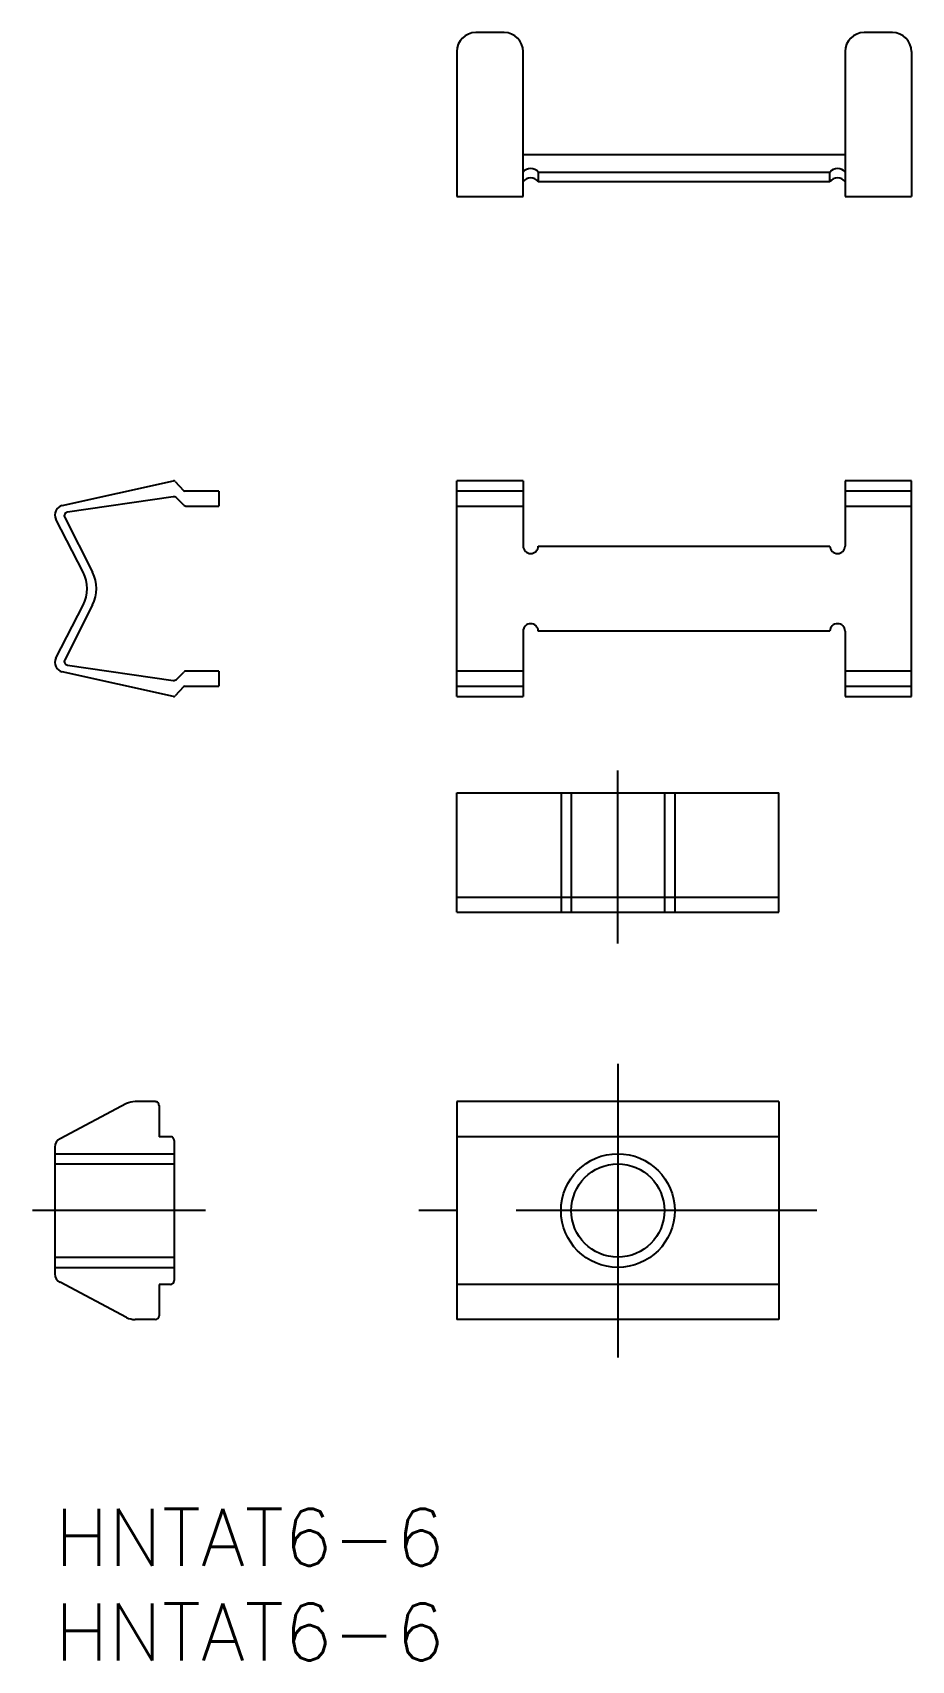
# Model space of a CAD drawing. Extents: x -1.2 to 45.2, y -8 to 77.9.
import ezdxf

# ---------------------------------------------------------------- set-up
doc = ezdxf.new("R2010")
doc.units = 0
doc.header["$LTSCALE"] = 0.5
doc.linetypes.add('CENTER', pattern=[50.8, 31.75, -6.35, 6.35, -6.35])
doc.linetypes.add('DASHED', pattern=[19.05, 12.7, -6.35])
for name, color, linetype in [('MSM_CENTER', 1, 'CENTER'), ('MSM_CONTINUOUS', 7, 'CONTINUOUS'), ('MSM_DASHED', 4, 'DASHED'), ('MSM_NARROW', 5, 'CONTINUOUS'), ('MSM_PART_NUMBER', 7, 'CONTINUOUS')]:
    doc.layers.add(name, color=color, linetype=linetype)
doc.styles.get("Standard").update_dxf_attribs({"font": 'txt.shx', "height": 1, "bigfont": 'bigfont.shx'})

# ---------------------------------------------------------------- blocks, each defined once
blk = doc.blocks.new('*U22')
at = {"layer": 'MSM_PART_NUMBER'}
blk.add_text('HNTAT6-6', height=3, dxfattribs=at).set_placement((0, -3))
blk = doc.blocks.new('*U23')
at = {"layer": 'MSM_PART_NUMBER'}
blk.add_text('HNTAT6-6', height=3, dxfattribs=at).set_placement((0, -8))

msp = doc.modelspace()

# ---------------------------------------------------------------- linework, layer by layer
at = {"layer": 'MSM_CENTER'}
for p, q in [((29.722, 29.85), (29.722, 38.977)), ((29.722, 23.5), (29.722, 8)), ((7.95, 15.75), (-1.177, 15.75)), ((40.222, 15.75), (19.222, 15.75))]:
    msp.add_line(p, q, dxfattribs=at)
at = {"layer": 'MSM_CONTINUOUS'}
for p, q in [((23.722, 77.936), (22.222, 77.936)), ((44.222, 77.936), (42.722, 77.936)), ((21.222, 76.936), (21.222, 69.278)), ((24.722, 69.278), (24.722, 76.936)), ((41.722, 76.936), (41.722, 69.278)), ((45.222, 76.936), (45.222, 69.278)), ((41.722, 71.476), (24.722, 71.476)), ((25.522, 70.563), (25.522, 70.059)), ((25.522, 70.563), (40.922, 70.563)), ((40.922, 70.059), (40.922, 70.563)), ((40.922, 70.059), (25.522, 70.059)), ((21.222, 69.276), (24.722, 69.276)), ((41.722, 69.276), (45.222, 69.276)), ((0.391, 52.969), (6.258, 54.274)), ((6.354, 54.244), (6.796, 53.764)), ((24.722, 54.276), (21.222, 54.276)), ((21.222, 42.886), (21.222, 54.276)), ((24.722, 54.276), (24.722, 50.831)), ((45.222, 54.276), (41.722, 54.276)), ((41.722, 54.276), (41.722, 50.831)), ((45.222, 42.886), (45.222, 54.276)), ((6.251, 53.429), (0.671, 52.624)), ((6.812, 52.989), (6.42, 53.374)), ((8.66, 53.731), (6.87, 53.731)), ((8.66, 53.731), (8.66, 52.931)), ((24.722, 53.731), (21.222, 53.731)), ((45.222, 53.731), (41.722, 53.731)), ((6.952, 52.931), (8.66, 52.931)), ((21.222, 52.931), (24.722, 52.931)), ((41.722, 52.931), (45.222, 52.931)), ((1.491, 49.447), (0.055, 52.254)), ((0.522, 52.336), (1.993, 49.443)), ((25.522, 50.831), (40.922, 50.831)), ((0.055, 44.909), (1.491, 47.716)), ((1.993, 47.72), (0.522, 44.827)), ((24.722, 46.331), (24.722, 42.886)), ((40.922, 46.331), (25.522, 46.331)), ((41.722, 46.331), (41.722, 42.886)), ((6.258, 42.889), (0.391, 44.193)), ((0.671, 44.539), (6.251, 43.733)), ((6.42, 43.789), (6.812, 44.174)), ((8.66, 44.231), (6.952, 44.231)), ((8.66, 44.231), (8.66, 43.431)), ((24.722, 44.231), (21.222, 44.231)), ((45.222, 44.231), (41.722, 44.231)), ((6.796, 43.399), (6.354, 42.919)), ((6.87, 43.431), (8.66, 43.431)), ((21.222, 43.431), (24.722, 43.431)), ((41.722, 43.431), (45.222, 43.431)), ((21.222, 42.886), (24.722, 42.886)), ((41.722, 42.886), (45.222, 42.886)), ((21.222, 37.8), (38.222, 37.8)), ((21.222, 31.5), (21.222, 37.8)), ((38.222, 31.5), (38.222, 37.8)), ((21.222, 32.3), (38.222, 32.3)), ((21.222, 31.5), (38.222, 31.5)), ((5.3, 21.5), (4.236, 21.5)), ((38.222, 21.5), (21.222, 21.5)), ((21.222, 21.5), (21.222, 10)), ((38.222, 21.5), (38.222, 10)), ((3.789, 21.394), (0.276, 19.538)), ((5.5, 21.3), (5.5, 19.65)), ((0, 19.091), (0, 12.409)), ((6.1, 19.65), (5.5, 19.65)), ((6.3, 19.45), (6.3, 12.05)), ((38.222, 19.65), (21.222, 19.65)), ((3.789, 10.106), (0.276, 11.962)), ((6.1, 11.85), (5.5, 11.85)), ((5.5, 11.85), (5.5, 10.2)), ((38.222, 11.85), (21.222, 11.85)), ((5.3, 10), (4.236, 10)), ((38.222, 10), (21.222, 10))]:
    msp.add_line(p, q, dxfattribs=at)
msp.add_circle((29.722, 15.75), 2.458, dxfattribs=at)
for centre, radius, start, end in [((22.222, 76.936), 1, 90, 180), ((23.722, 76.936), 1, 0, 90), ((42.722, 76.936), 1, 90, 180), ((44.222, 76.936), 1, 0, 90), ((25.122, 70.273), 0.492, 35.68822, 144.31178), ((41.322, 70.273), 0.492, 35.68822, 144.31178), ((25.122, 69.772), 0.492, 35.68822, 144.31178), ((41.322, 69.772), 0.492, 35.68822, 144.31178), ((6.28, 54.176), 0.1, 42.66796, 102.53623), ((6.28, 53.231), 0.2, 45.46017, 98.21069), ((6.87, 53.831), 0.1, 222.66796, 270), ((0.5, 52.481), 0.5, 102.53623, 207.10411), ((0.7, 52.426), 0.2, 98.21069, 206.96598), ((6.952, 53.131), 0.2, 225.46017, 270), ((25.122, 50.831), 0.4, 180, 360), ((41.322, 50.831), 0.4, 180, 360), ((-0.2, 48.581), 1.9, 332.89589, 27.10411), ((0.3, 48.581), 1.9, 333.03402, 26.96598), ((25.122, 46.331), 0.4, 0, 180), ((41.322, 46.331), 0.4, 0, 180), ((0.5, 44.681), 0.5, 152.89589, 257.46377), ((0.7, 44.736), 0.2, 153.03402, 261.78931), ((6.952, 44.031), 0.2, 90, 134.53983), ((6.28, 43.931), 0.2, 261.78931, 314.53983), ((6.87, 43.331), 0.1, 90, 137.33204), ((6.28, 42.986), 0.1, 257.46377, 317.33204), ((4.236, 20.5), 1, 89.99999, 116.56504), ((5.3, 21.3), 0.2, 0, 90.00001), ((0.5, 19.091), 0.5, 116.56505, 180), ((6.1, 19.45), 0.2, 0, 90.00001), ((0.5, 12.409), 0.5, 180, 243.43495), ((6.1, 12.05), 0.2, 270, 0), ((4.236, 11), 1, 243.43495, 270), ((5.3, 10.2), 0.2, 270, 0)]:
    msp.add_arc(centre, radius, start, end, dxfattribs=at)
at = {"layer": 'MSM_DASHED'}
for p, q in [((26.722, 37.8), (26.722, 31.5)), ((27.264, 37.8), (27.264, 31.5)), ((32.181, 37.8), (32.181, 31.5)), ((32.722, 37.8), (32.722, 31.5)), ((0, 18.75), (6.3, 18.75)), ((0, 18.209), (6.3, 18.209)), ((0, 13.292), (6.3, 13.292)), ((0, 12.75), (6.3, 12.75))]:
    msp.add_line(p, q, dxfattribs=at)
at = {"layer": 'MSM_NARROW'}
msp.add_circle((29.722, 15.75), 3, dxfattribs=at)

# ---------------------------------------------------------------- block references
at = {"layer": 'MSM_CONTINUOUS'}
for name in ['*U22', '*U23']:
    msp.add_blockref(name, (0, 0), dxfattribs=at)

doc.saveas('drawing.dxf')
